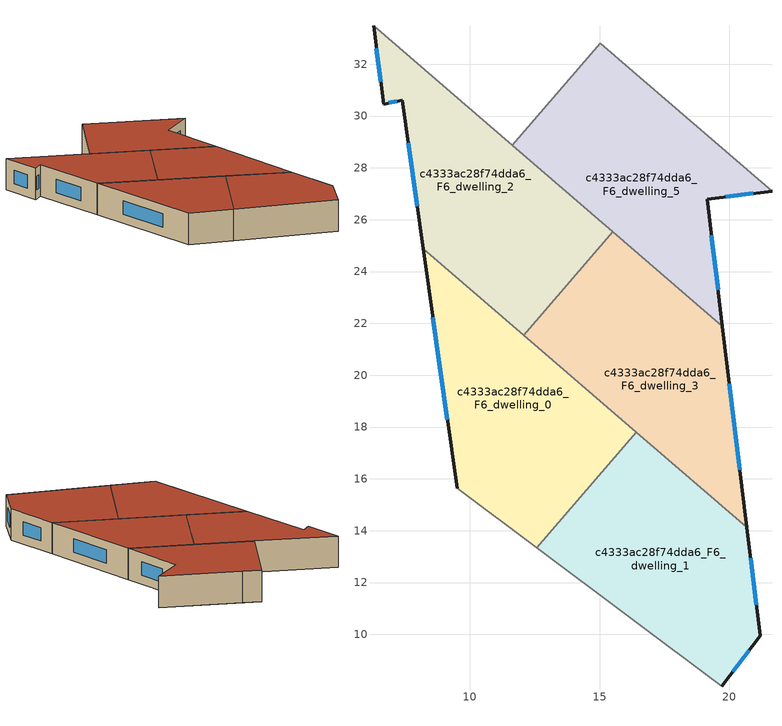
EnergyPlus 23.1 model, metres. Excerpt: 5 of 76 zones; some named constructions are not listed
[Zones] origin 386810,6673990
c4333ac28f74dda6_F6_dwelling_0
 floor to c4333ac28f74dda6_F5_dwelling_0 (EU_floor_Construction): 16.42,17.81 12.58,13.34 9.51,15.64 8.2,24.88 z18
 wall outside (EU_wall_Construction): 8.2,24.88 9.51,15.64 z18:21
 wall to c4333ac28f74dda6_F6_dwelling_1 (EU_wall_Construction): 12.58,13.34 16.42,17.81 z18:21
 wall adiabatic (EU_wall_Construction): 9.51,15.64 12.58,13.34 z18:21
 wall to c4333ac28f74dda6_F6_dwelling_3 (EU_wall_Construction): 16.42,17.81 12.07,21.55 z18:21
 wall to c4333ac28f74dda6_F6_dwelling_2 (EU_wall_Construction): 12.07,21.55 8.2,24.88 z18:21
 window (EU_Window_Construction): 8.57,22.24 9.13,18.28 z18.86:20.14
 roof outside (EU_roof_Construction): 12.58,13.34 16.42,17.81 8.2,24.88 9.51,15.64 z21
c4333ac28f74dda6_F6_dwelling_1
 floor to c4333ac28f74dda6_F5_dwelling_1 (EU_floor_Construction): 20.68,14.14 21.19,9.95 19.72,8 12.58,13.34 16.42,17.81 z18
 wall outside (EU_wall_Construction): 19.72,8 21.19,9.95 20.68,14.14 z18:21
 wall adiabatic (EU_wall_Construction): 12.58,13.34 19.72,8 z18:21
 wall to c4333ac28f74dda6_F6_dwelling_3 (EU_wall_Construction): 20.68,14.14 16.42,17.81 z18:21
 window (EU_Window_Construction): 21.05,11.15 20.83,12.94 / 20.14,8.56 20.77,9.39 z18.86:20.14
 roof outside (EU_roof_Construction): 19.72,8 21.19,9.95 20.68,14.14 16.42,17.81 12.58,13.34 z21
c4333ac28f74dda6_F6_dwelling_2
 floor to c4333ac28f74dda6_F5_dwelling_2 (EU_floor_Construction): 15.51,25.54 12.07,21.55 8.2,24.88 7.39,30.61 6.67,30.46 6.28,33.48 z18
 wall outside (EU_wall_Construction): 6.28,33.48 6.67,30.46 7.39,30.61 8.2,24.88 z18:21
 wall to c4333ac28f74dda6_F6_dwelling_3 (EU_wall_Construction): 12.07,21.55 15.51,25.54 z18:21
 wall to c4333ac28f74dda6_F6_dwelling_4 (EU_wall_Construction): 11.63,28.87 6.28,33.48 z18:21
 wall to c4333ac28f74dda6_F6_dwelling_5 (EU_wall_Construction): 15.51,25.54 11.63,28.87 z18:21
 window (EU_Window_Construction): 7.62,28.97 7.97,26.52 / 6.87,30.5 7.18,30.57 / 6.39,32.62 6.56,31.32 z18.86:20.14
 roof outside (EU_roof_Construction): 12.07,21.55 15.51,25.54 6.28,33.48 6.67,30.46 7.39,30.61 8.2,24.88 z21
c4333ac28f74dda6_F6_dwelling_3
 floor to c4333ac28f74dda6_F5_dwelling_3 (EU_floor_Construction): 19.74,21.9 20.68,14.14 12.07,21.55 15.51,25.54 z18
 wall outside (EU_wall_Construction): 20.68,14.14 19.74,21.9 z18:21
 wall to c4333ac28f74dda6_F6_dwelling_5 (EU_wall_Construction): 19.74,21.9 15.51,25.54 z18:21
 window (EU_Window_Construction): 20.41,16.35 20.01,19.68 z18.86:20.14
 roof outside (EU_roof_Construction): 20.68,14.14 19.74,21.9 15.51,25.54 12.07,21.55 z21
c4333ac28f74dda6_F6_dwelling_5
 floor to c4333ac28f74dda6_F5_dwelling_5 (EU_floor_Construction): 21.65,27.11 19.15,26.79 19.74,21.9 11.63,28.87 15.02,32.81 z18
 wall outside (EU_wall_Construction): 19.74,21.9 19.15,26.79 21.65,27.11 z18:21
 wall to c4333ac28f74dda6_F6_dwelling_4 (EU_wall_Construction): 15.02,32.81 11.63,28.87 z18:21
 wall to c4333ac28f74dda6_F6_dwelling_7 (EU_wall_Construction): 21.65,27.11 16.28,31.73 z18:21
 wall to c4333ac28f74dda6_F6_dwelling_6 (EU_wall_Construction): 16.28,31.73 15.02,32.81 z18:21
 window (EU_Window_Construction): 19.86,26.88 20.94,27.02 / 19.57,23.3 19.32,25.39 z18.86:20.14
 roof outside (EU_roof_Construction): 19.74,21.9 19.15,26.79 21.65,27.11 15.02,32.81 11.63,28.87 z21
[SCHEDULE:FILE] Column Number=1; Rows to Skip at Top=0; Number of Hours of Data=8760; Column Separator=Comma; Interpolate to Timestep=No; Minutes per Item=60; Adjust Schedule for Daylight Savings=Yes
Name | File
EU_Step8_GainSchedule_c4333ac28f74dda6_F2_dwelling_3_f000 | ../../schedules/c4333ac28f74dda6/c4333ac28f74dda6_F2_dwelling_3_f000_gain.csv
EU_Step8_GainSchedule_c4333ac28f74dda6_F2_dwelling_4_f000 | ../../schedules/c4333ac28f74dda6/c4333ac28f74dda6_F2_dwelling_4_f000_gain.csv
EU_Step8_GainSchedule_c4333ac28f74dda6_F2_dwelling_5_f000 | ../../schedules/c4333ac28f74dda6/c4333ac28f74dda6_F2_dwelling_5_f000_gain.csv
EU_Step8_GainSchedule_c4333ac28f74dda6_F2_dwelling_6_f000 | ../../schedules/c4333ac28f74dda6/c4333ac28f74dda6_F2_dwelling_6_f000_gain.csv
EU_Step8_GainSchedule_c4333ac28f74dda6_F2_dwelling_7_f000 | ../../schedules/c4333ac28f74dda6/c4333ac28f74dda6_F2_dwelling_7_f000_gain.csv
EU_Step8_GainSchedule_c4333ac28f74dda6_F2_dwelling_8_f000 | ../../schedules/c4333ac28f74dda6/c4333ac28f74dda6_F2_dwelling_8_f000_gain.csv
EU_Step8_GainSchedule_c4333ac28f74dda6_F2_dwelling_9_f000 | ../../schedules/c4333ac28f74dda6/c4333ac28f74dda6_F2_dwelling_9_f000_gain.csv
EU_Step8_GainSchedule_c4333ac28f74dda6_F2_dwelling_10_f000 | ../../schedules/c4333ac28f74dda6/c4333ac28f74dda6_F2_dwelling_10_f000_gain.csv
EU_Step8_GainSchedule_c4333ac28f74dda6_F4_dwelling_9_f000 | ../../schedules/c4333ac28f74dda6/c4333ac28f74dda6_F4_dwelling_9_f000_gain.csv
EU_Step8_GainSchedule_c4333ac28f74dda6_F4_dwelling_10_f000 | ../../schedules/c4333ac28f74dda6/c4333ac28f74dda6_F4_dwelling_10_f000_gain.csv
EU_Step8_GainSchedule_c4333ac28f74dda6_F5_dwelling_0_f000 | ../../schedules/c4333ac28f74dda6/c4333ac28f74dda6_F5_dwelling_0_f000_gain.csv
EU_Step8_GainSchedule_c4333ac28f74dda6_F5_dwelling_1_f000 | ../../schedules/c4333ac28f74dda6/c4333ac28f74dda6_F5_dwelling_1_f000_gain.csv
EU_Step8_GainSchedule_c4333ac28f74dda6_F5_dwelling_2_f000 | ../../schedules/c4333ac28f74dda6/c4333ac28f74dda6_F5_dwelling_2_f000_gain.csv
EU_Step8_GainSchedule_c4333ac28f74dda6_F5_dwelling_3_f000 | ../../schedules/c4333ac28f74dda6/c4333ac28f74dda6_F5_dwelling_3_f000_gain.csv
EU_Step8_GainSchedule_c4333ac28f74dda6_F5_dwelling_4_f000 | ../../schedules/c4333ac28f74dda6/c4333ac28f74dda6_F5_dwelling_4_f000_gain.csv
EU_Step8_GainSchedule_c4333ac28f74dda6_F5_dwelling_5_f000 | ../../schedules/c4333ac28f74dda6/c4333ac28f74dda6_F5_dwelling_5_f000_gain.csv
EU_Step8_GainSchedule_c4333ac28f74dda6_F5_dwelling_6_f000 | ../../schedules/c4333ac28f74dda6/c4333ac28f74dda6_F5_dwelling_6_f000_gain.csv
EU_Step8_GainSchedule_c4333ac28f74dda6_F5_dwelling_7_f000 | ../../schedules/c4333ac28f74dda6/c4333ac28f74dda6_F5_dwelling_7_f000_gain.csv
EU_Step8_GainSchedule_c4333ac28f74dda6_F5_dwelling_8_f000 | ../../schedules/c4333ac28f74dda6/c4333ac28f74dda6_F5_dwelling_8_f000_gain.csv
EU_Step8_GainSchedule_c4333ac28f74dda6_F5_dwelling_9_f000 | ../../schedules/c4333ac28f74dda6/c4333ac28f74dda6_F5_dwelling_9_f000_gain.csv
EU_Step8_GainSchedule_c4333ac28f74dda6_F5_dwelling_10_f000 | ../../schedules/c4333ac28f74dda6/c4333ac28f74dda6_F5_dwelling_10_f000_gain.csv
